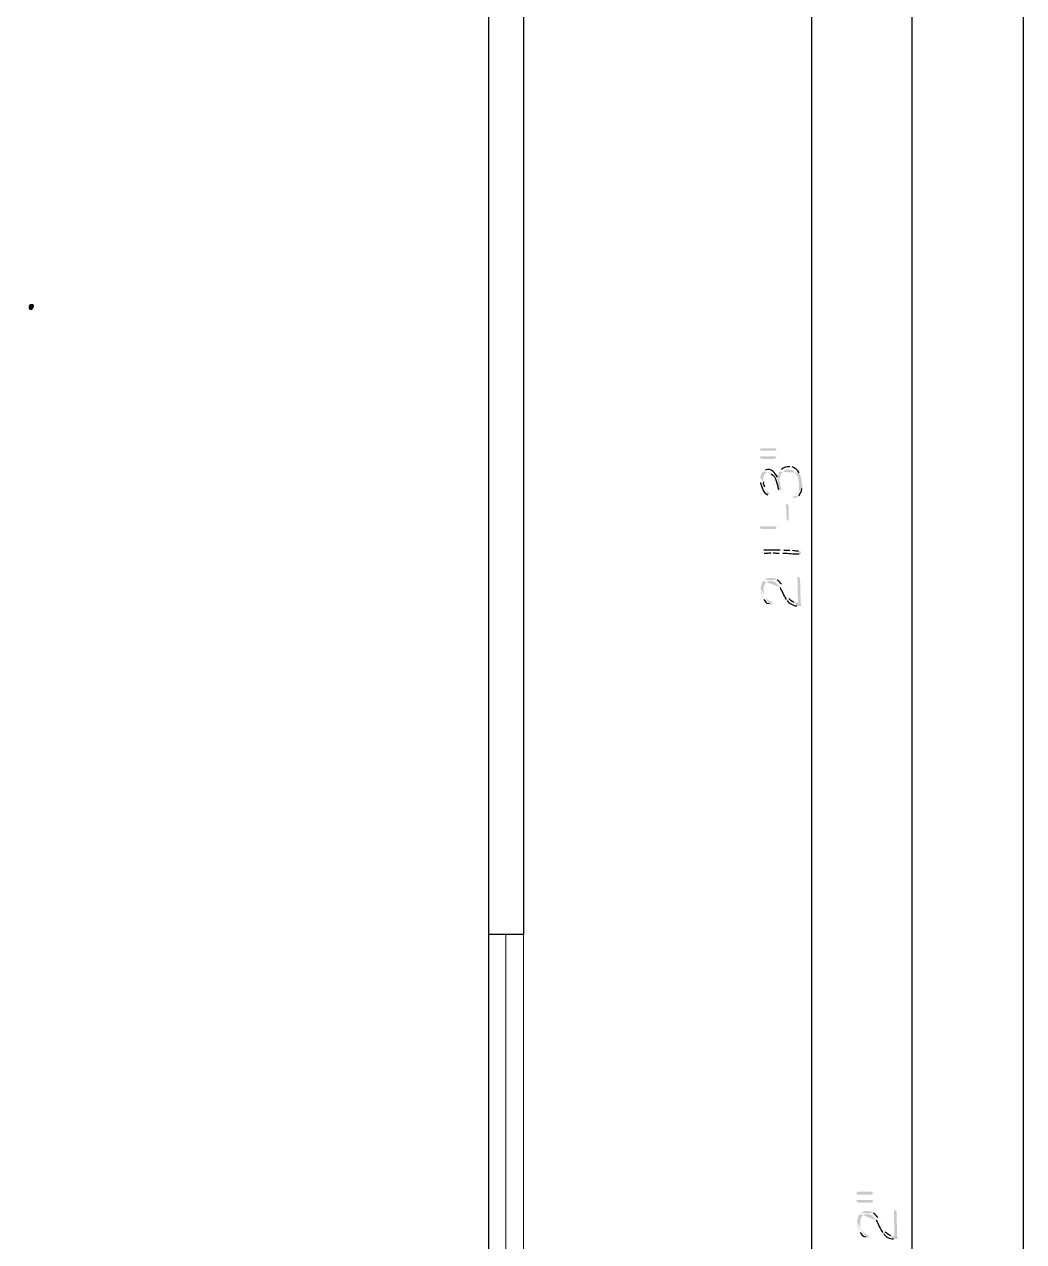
# Model space of a CAD drawing. Header units: inches. Extents: x -167 to 6071, y -6287 to -2731.
# Drawn here: x 1646.3 to 1745.7, y -5776.1 to -5655.1 of the extents above; entities that cross this region are included whole.
import ezdxf

# ---------------------------------------------------------------- set-up
doc = ezdxf.new("R2010")
doc.units = ezdxf.units.IN
doc.header["$LTSCALE"] = 96
doc.header["$MEASUREMENT"] = 0
doc.layers.add('Doors', color=5, linetype='Continuous', lineweight=9)
doc.layers.add('PDF_Geometry', color=7, linetype='Continuous', true_color=0x4a4a4a)
doc.layers.add('PDF_Solid Fills', color=7, linetype='Continuous')

msp = doc.modelspace()

# ---------------------------------------------------------------- hatches: boundary and pattern name
at = {"layer": 'PDF_Solid Fills', "transparency": 33554559}
msp.add_hatch(color=256, dxfattribs=at).paths.add_polyline_path([(1646.89, -5683.46), (1646.78, -5683.46), (1646.73, -5683.4), (1646.68, -5683.3), (1646.68, -5683.08), (1646.73, -5682.98), (1646.84, -5682.87), (1647.1, -5682.87), (1647.16, -5682.92), (1647.21, -5683.03), (1647.21, -5683.08), (1647.16, -5683.24), (1647.1, -5683.3), (1647.1, -5683.35), (1647, -5683.46)])
at = {"layer": 'PDF_Solid Fills', "true_color": 0x4a4a4a, "transparency": 33554559}
for points in [[(1719.42, -5697.38), (1719.48, -5697.43), (1719.53, -5697.48), (1720.92, -5697.48), (1721.02, -5697.43), (1721.08, -5697.38), (1721.02, -5697.27), (1720.97, -5697.22), (1719.58, -5697.22), (1719.48, -5697.27)], [(1719.42, -5698.12), (1719.48, -5698.23), (1719.53, -5698.23), (1719.69, -5698.28), (1720.86, -5698.28), (1720.92, -5698.23), (1721.02, -5698.23), (1721.08, -5698.12), (1721.02, -5698.02), (1719.48, -5698.02)], [(1721.98, -5702.92), (1721.98, -5703.03), (1722.04, -5703.14), (1722.04, -5703.83), (1722.09, -5703.94), (1722.09, -5704.36), (1722.2, -5704.42), (1722.3, -5704.36), (1722.3, -5703.08), (1722.25, -5703.03), (1722.25, -5702.87), (1722.2, -5702.76), (1722.14, -5702.76), (1722.04, -5702.82)], [(1719.69, -5705), (1721.02, -5705), (1721.08, -5705.11), (1721.02, -5705.22), (1720.92, -5705.22), (1720.86, -5705.27), (1719.69, -5705.27), (1719.53, -5705.22), (1719.48, -5705.22), (1719.42, -5705.11), (1719.48, -5705)], [(1723.16, -5710.18), (1723.21, -5712.63), (1723.21, -5712.9), (1723.53, -5712.9), (1723.53, -5712.68), (1723.48, -5712.63), (1723.42, -5710.23), (1723.42, -5710.18), (1723.37, -5710.07), (1723.32, -5710.02), (1723.21, -5710.07), (1723.16, -5710.07)], [(1729.02, -5771.35), (1729.13, -5771.46), (1730.52, -5771.46), (1730.62, -5771.4), (1730.68, -5771.35), (1730.62, -5771.24), (1730.57, -5771.19), (1729.18, -5771.19), (1729.08, -5771.24)], [(1729.02, -5772.1), (1729.08, -5772.2), (1729.13, -5772.2), (1729.29, -5772.26), (1730.46, -5772.26), (1730.52, -5772.2), (1730.62, -5772.2), (1730.68, -5772.1), (1730.62, -5771.99), (1729.08, -5771.99)], [(1732.76, -5773.16), (1732.81, -5775.62), (1732.81, -5775.88), (1733.13, -5775.88), (1733.13, -5775.67), (1733.08, -5775.62), (1733.02, -5773.22), (1733.02, -5773.16), (1732.97, -5773.06), (1732.92, -5773), (1732.81, -5773.06), (1732.76, -5773.06)]]:
    msp.add_hatch(color=251, dxfattribs=at).paths.add_polyline_path(points)
h = msp.add_hatch(color=251, dxfattribs=at)
h.paths.add_polyline_path([(1719.48, -5700.36), (1719.48, -5700.63)], flags=0)
h.paths.add_polyline_path([(1720.22, -5701.86), (1720.33, -5701.8), (1720.38, -5701.75), (1720.38, -5701.7), (1720.28, -5701.59), (1720.22, -5701.54), (1720.12, -5701.48), (1720.06, -5701.38), (1720.01, -5701.32), (1719.96, -5701.22), (1719.9, -5701.11)], flags=0)
h.paths.add_polyline_path([(1719.8, -5700.58), (1719.74, -5700.42), (1719.74, -5699.51), (1719.69, -5699.62), (1719.64, -5699.67), (1719.58, -5699.72), (1719.53, -5699.83), (1719.53, -5699.94), (1719.48, -5700.04), (1719.48, -5700.2)], flags=0)
h = msp.add_hatch(color=251, dxfattribs=at)
h.paths.add_polyline_path([(1719.74, -5699.51), (1719.74, -5700.31), (1719.74, -5700.26), (1719.8, -5700.1), (1719.8, -5699.99), (1719.85, -5699.88), (1719.9, -5699.83), (1719.9, -5699.78), (1720.01, -5699.67), (1720.12, -5699.67), (1720.22, -5699.62), (1720.28, -5699.62), (1720.38, -5699.67), (1720.49, -5699.67), (1720.54, -5699.78)], flags=0)
h.paths.add_polyline_path([(1721.29, -5701.32), (1721.34, -5701.43), (1721.4, -5701.43), (1721.5, -5701.38), (1721.56, -5701.27), (1721.56, -5701.22), (1721.5, -5701.11), (1721.45, -5700.95), (1721.45, -5700.68), (1721.4, -5700.58), (1721.4, -5700.36), (1721.34, -5699.56), (1721.29, -5699.67), (1721.29, -5699.78), (1721.18, -5699.99), (1721.18, -5700.15), (1721.18, -5700.1)], flags=0)
h.paths.add_polyline_path([(1719.96, -5699.4), (1719.85, -5699.46)], flags=0)
h = msp.add_hatch(color=251, dxfattribs=at)
h.paths.add_polyline_path([(1721.34, -5699.56), (1721.4, -5700.36), (1721.4, -5700.15), (1721.45, -5700.04), (1721.5, -5699.94), (1721.5, -5699.83), (1721.56, -5699.72), (1721.66, -5699.62), (1721.77, -5699.56), (1721.82, -5699.46), (1721.93, -5699.4), (1722.04, -5699.4), (1722.14, -5699.35), (1722.41, -5699.35), (1722.52, -5699.4), (1722.62, -5699.4), (1722.73, -5699.46), (1722.78, -5699.51), (1722.89, -5699.62), (1722.94, -5699.72), (1723.05, -5699.78), (1723.05, -5699.83), (1723.1, -5699.94), (1723.16, -5699.99), (1723.21, -5700.1), (1723.21, -5700.2), (1723.26, -5700.31), (1723.26, -5700.47), (1723.32, -5700.58), (1723.32, -5700.95), (1723.37, -5699.78), (1723.32, -5699.67)], flags=0)
h.paths.add_polyline_path([(1722.62, -5699.08), (1722.41, -5699.08)], flags=0)
h.paths.add_polyline_path([(1721.56, -5699.35), (1721.5, -5699.4), (1721.45, -5699.46)], flags=0)
h = msp.add_hatch(color=251, dxfattribs=at)
h.paths.add_polyline_path([(1722.68, -5702.02), (1722.73, -5702.12), (1722.73, -5702.18), (1722.94, -5702.18), (1723.05, -5702.12), (1723.16, -5702.12), (1723.21, -5702.02), (1723.32, -5701.96)], flags=0)
h.paths.add_polyline_path([(1723.58, -5701.22), (1723.64, -5701.11), (1723.64, -5700.79), (1723.58, -5700.68), (1723.58, -5700.42), (1723.53, -5700.31), (1723.53, -5700.2), (1723.48, -5700.04), (1723.48, -5699.94), (1723.42, -5699.88), (1723.37, -5699.78), (1723.32, -5700.95), (1723.32, -5701.32), (1723.26, -5701.43), (1723.21, -5701.54), (1723.16, -5701.64), (1723.05, -5701.7), (1723, -5701.8), (1722.89, -5701.86), (1722.84, -5701.86), (1722.73, -5701.96)], flags=0)
h = msp.add_hatch(color=251, dxfattribs=at)
h.paths.add_polyline_path([(1719.53, -5707.51), (1719.58, -5707.62), (1719.74, -5707.67), (1719.85, -5707.67)], flags=0)
h.paths.add_polyline_path([(1720.54, -5707.62), (1720.76, -5707.62)], flags=0)
h.paths.add_polyline_path([(1721.34, -5707.67), (1721.72, -5707.67)], flags=0)
h.paths.add_polyline_path([(1723.32, -5707.72), (1723.48, -5707.72), (1723.53, -5707.62), (1723.48, -5707.51), (1723.42, -5707.46), (1723.26, -5707.46)], flags=0)
h.paths.add_polyline_path([(1722.68, -5707.4), (1722.41, -5707.4)], flags=0)
h.paths.add_polyline_path([(1721.82, -5707.4), (1721.56, -5707.4), (1721.45, -5707.35)], flags=0)
h.paths.add_polyline_path([(1719.8, -5707.35), (1719.69, -5707.35), (1719.58, -5707.4)], flags=0)
h = msp.add_hatch(color=251, dxfattribs=at)
h.paths.add_polyline_path([(1719.48, -5711.3, 0.133918), (1719.8, -5712.26)], flags=0)
h.paths.add_polyline_path([(1720.33, -5712.68), (1720.44, -5712.74), (1720.54, -5712.79), (1720.65, -5712.74), (1720.7, -5712.63), (1720.65, -5712.58), (1720.54, -5712.47), (1720.49, -5712.47), (1720.38, -5712.42), (1720.33, -5712.36), (1720.28, -5712.36), (1720.22, -5712.31), (1720.12, -5712.2), (1720.06, -5712.1), (1719.96, -5712.04), (1719.9, -5711.94), (1719.9, -5711.88), (1719.8, -5711.67), (1719.8, -5710.44), (1719.69, -5710.5), (1719.64, -5710.6), (1719.58, -5710.71), (1719.58, -5710.82), (1719.53, -5710.92), (1719.53, -5711.03), (1719.48, -5711.19)], flags=0)
h = msp.add_hatch(color=251, dxfattribs=at)
h.paths.add_polyline_path([(1719.8, -5710.44), (1719.8, -5711.3), (1719.8, -5711.08), (1719.85, -5710.98), (1719.85, -5710.87), (1719.96, -5710.66), (1720.01, -5710.66), (1720.06, -5710.55), (1720.28, -5710.44), (1720.38, -5710.44), (1720.49, -5710.39), (1720.6, -5710.44), (1720.7, -5710.44), (1720.92, -5710.55), (1720.97, -5710.55), (1721.08, -5710.66), (1721.13, -5710.71), (1721.24, -5710.82), (1721.29, -5710.92), (1721.34, -5710.92), (1721.4, -5711.03)], flags=0)
h.paths.add_polyline_path([(1722.04, -5712.26), (1722.04, -5712.31), (1722.14, -5712.36)], flags=0)
h.paths.add_polyline_path([(1723.1, -5712.9), (1723.21, -5712.9), (1723.21, -5712.63), (1723.1, -5712.63), (1722.94, -5712.58), (1722.84, -5712.58)], flags=0)
h.paths.add_polyline_path([(1722.3, -5712.2), (1722.25, -5712.1), (1722.2, -5711.99), (1722.09, -5711.88), (1722.09, -5711.78), (1721.98, -5711.56), (1721.93, -5711.51), (1721.88, -5711.35), (1721.82, -5711.24), (1721.72, -5711.08), (1721.56, -5710.76)], flags=0)
h.paths.add_polyline_path([(1721.13, -5710.34), (1721.02, -5710.28), (1720.97, -5710.23), (1720.86, -5710.18), (1720.76, -5710.12), (1720.28, -5710.12), (1720.12, -5710.18), (1720.06, -5710.23), (1719.85, -5710.34)], flags=0)
h = msp.add_hatch(color=251, dxfattribs=at)
h.paths.add_polyline_path([(1729.08, -5774.28, 0.133918), (1729.4, -5775.24)], flags=0)
h.paths.add_polyline_path([(1729.93, -5775.67), (1730.14, -5775.78), (1730.25, -5775.72), (1730.3, -5775.62), (1730.25, -5775.56), (1730.14, -5775.46), (1730.09, -5775.46), (1729.98, -5775.4), (1729.93, -5775.35), (1729.88, -5775.35), (1729.82, -5775.3), (1729.72, -5775.19), (1729.66, -5775.08), (1729.56, -5775.03), (1729.5, -5774.92), (1729.5, -5774.87), (1729.45, -5774.76), (1729.4, -5774.66), (1729.4, -5773.43), (1729.29, -5773.48), (1729.18, -5773.7), (1729.18, -5773.8), (1729.13, -5773.91), (1729.13, -5774.02), (1729.08, -5774.18)], flags=0)
h = msp.add_hatch(color=251, dxfattribs=at)
h.paths.add_polyline_path([(1729.4, -5773.43), (1729.4, -5774.28), (1729.4, -5774.07), (1729.45, -5773.96), (1729.45, -5773.86), (1729.56, -5773.64), (1729.61, -5773.64), (1729.66, -5773.54), (1729.77, -5773.48), (1729.88, -5773.43), (1729.98, -5773.43), (1730.09, -5773.38), (1730.2, -5773.43), (1730.3, -5773.43), (1730.41, -5773.48), (1730.52, -5773.54), (1730.57, -5773.54), (1730.68, -5773.64), (1730.73, -5773.7), (1730.84, -5773.8), (1730.89, -5773.91), (1730.94, -5773.91), (1731, -5774.02)], flags=0)
h.paths.add_polyline_path([(1731.64, -5775.24), (1731.64, -5775.3), (1731.74, -5775.35)], flags=0)
h.paths.add_polyline_path([(1732.7, -5775.88), (1732.81, -5775.88), (1732.81, -5775.62), (1732.7, -5775.62), (1732.54, -5775.56), (1732.44, -5775.56)], flags=0)
h.paths.add_polyline_path([(1731.9, -5775.19), (1731.8, -5774.98), (1731.69, -5774.87), (1731.69, -5774.76), (1731.64, -5774.66), (1731.58, -5774.55), (1731.53, -5774.5), (1731.48, -5774.34), (1731.42, -5774.23), (1731.32, -5774.07), (1731.26, -5773.96), (1731.21, -5773.86), (1731.16, -5773.75)], flags=0)
h.paths.add_polyline_path([(1730.73, -5773.32), (1730.62, -5773.27), (1730.57, -5773.22), (1730.36, -5773.11), (1729.88, -5773.11), (1729.72, -5773.16), (1729.66, -5773.22), (1729.45, -5773.32)], flags=0)

# ---------------------------------------------------------------- linework, layer by layer
at = {"layer": 'Doors', "transparency": 33554687}
for points in [[(1694.14, -5745.59), (1694.14, -5781.59)], [(1695.9, -5745.59), (1695.9, -5781.59)]]:
    msp.add_lwpolyline(points, dxfattribs=at)
at = {"layer": 'PDF_Geometry', "color": 7}
for points in [[(1655.69, -5581.11), (1655.69, -5577.59), (1695.9, -5577.59), (1695.9, -5585.11), (1692.44, -5585.11), (1692.44, -5581.11), (1692.44, -5813.06), (1626.89, -5813.06), (1626.89, -5785.59), (1623.42, -5785.59), (1623.42, -5829.06), (1513.93, -5829.06)], [(1692.44, -5621.11), (1695.9, -5621.11), (1695.9, -5745.59), (1692.44, -5745.59)]]:
    msp.add_lwpolyline(points, dxfattribs=at)
at = {"layer": 'PDF_Geometry'}
for points in [[(1724.6, -5992.1), (1724.6, -5832.58), (1724.6, -5577.59)], [(1734.57, -6052.04), (1734.57, -5992.1), (1734.57, -5577.59)], [(1745.66, -6100.04), (1745.66, -6052.04), (1745.66, -5577.59)]]:
    msp.add_lwpolyline(points, dxfattribs=at)
for points in [[(1721.18, -5700.1), (1720.86, -5699.67), (1720.62, -5699.16), (1719.96, -5699.4)], [(1720.54, -5699.78), (1721.11, -5700.05), (1721.09, -5700.82), (1721.29, -5701.32)], [(1722.41, -5699.08), (1722.1, -5699.08), (1721.75, -5699.07), (1721.56, -5699.35)], [(1723.32, -5699.67), (1723.17, -5699.4), (1722.91, -5699.2), (1722.62, -5699.08)], [(1719.48, -5700.63), (1719.62, -5701.06), (1719.71, -5701.67), (1720.22, -5701.86)], [(1719.9, -5701.11), (1719.83, -5700.8), (1719.78, -5700.88), (1719.8, -5700.58)], [(1723.32, -5701.96), (1723.4, -5701.64), (1723.64, -5701.62), (1723.58, -5701.22)], [(1721.45, -5707.35), (1720.9, -5707.35), (1720.35, -5707.35), (1719.8, -5707.35)], [(1719.85, -5707.67), (1720.41, -5707.71), (1720.15, -5707.59), (1720.54, -5707.62)], [(1720.76, -5707.62), (1721.09, -5707.59), (1720.83, -5707.7), (1721.34, -5707.67)], [(1721.72, -5707.67), (1722.34, -5707.64), (1722.69, -5707.76), (1723.32, -5707.72)], [(1722.41, -5707.4), (1722.21, -5707.4), (1722.02, -5707.4), (1721.82, -5707.4)], [(1723.26, -5707.46), (1722.8, -5707.48), (1722.96, -5707.42), (1722.68, -5707.4)], [(1721.56, -5710.76), (1721.43, -5710.61), (1721.33, -5710.41), (1721.13, -5710.34)], [(1721.4, -5711.03), (1721.62, -5711.42), (1721.77, -5711.88), (1722.04, -5712.26)], [(1719.8, -5712.26), (1719.99, -5712.45), (1719.99, -5712.63), (1720.33, -5712.68)], [(1722.14, -5712.36), (1722.29, -5712.68), (1722.77, -5712.89), (1723.1, -5712.9)], [(1722.84, -5712.58), (1722.5, -5712.45), (1722.48, -5712.3), (1722.3, -5712.2)], [(1731.16, -5773.75), (1731.03, -5773.6), (1730.93, -5773.4), (1730.73, -5773.32)], [(1731, -5774.02), (1731.22, -5774.41), (1731.37, -5774.87), (1731.64, -5775.24)], [(1729.4, -5775.24), (1729.59, -5775.43), (1729.59, -5775.61), (1729.93, -5775.67)], [(1731.74, -5775.35), (1731.89, -5775.67), (1732.37, -5775.88), (1732.7, -5775.88)], [(1732.44, -5775.56), (1732.1, -5775.43), (1732.08, -5775.29), (1731.9, -5775.19)]]:
    msp.add_open_spline(points, degree=3, dxfattribs=at)

doc.saveas('drawing.dxf')
